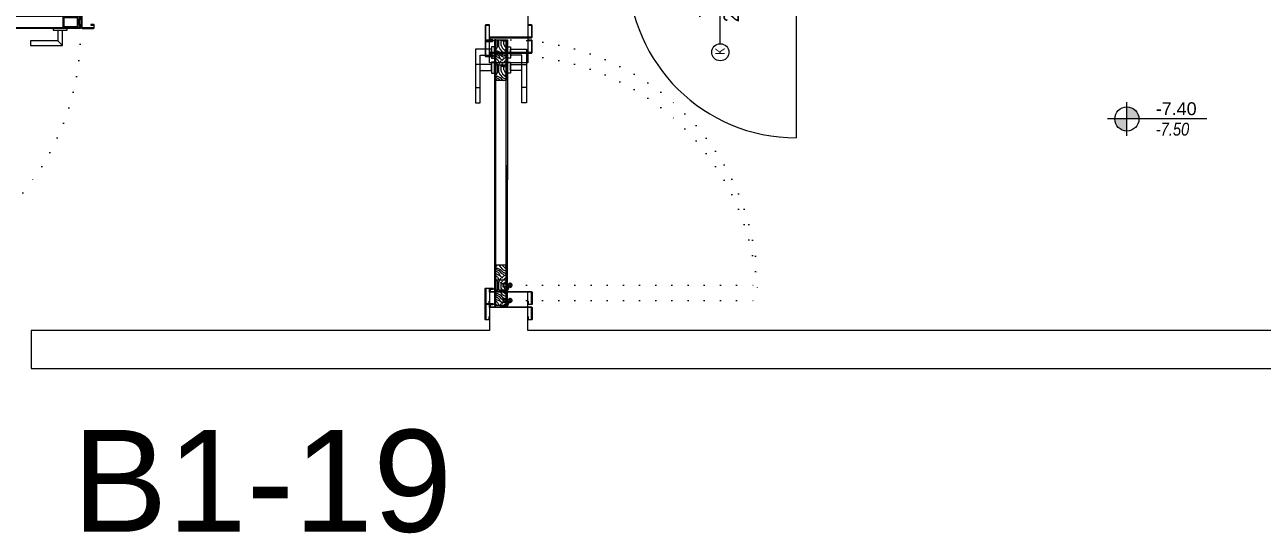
# Model space of a CAD drawing. Header units: metres. Extents: x -19121 to 152404, y -12107 to 46241.
# Drawn here: x 67417.5 to 67903.3, y 1600 to 1799.9 of the extents above; entities that cross this region are included whole.
import ezdxf
from ezdxf.enums import TextEntityAlignment as Align

# ---------------------------------------------------------------- set-up
doc = ezdxf.new("R2010")
doc.units = ezdxf.units.M
doc.header["$LTSCALE"] = 50
doc.header["$MEASUREMENT"] = 0
doc.linetypes.add('DOT2', pattern=[0.125, 0, -0.125])
doc.linetypes.add('HIDDEN', pattern=[0.375, 0.25, -0.125])
doc.layers.get('0').update_dxf_attribs({"color": 9, "lineweight": 9})
for name, color, linetype, lineweight in [('00', 9, 'Continuous', 9), ('06B', 9, 'Continuous', 9), ('06C @ 1', 9, 'Continuous', 9), ('06D', 9, 'Continuous', 9), ('09', 9, 'Continuous', 9), ('10', 9, 'Continuous', 9), ('12', 9, 'Continuous', 9), ('20', 9, 'DOT2', 9), ('21', 9, 'Continuous', 9), ('21_mahal200', 9, 'Continuous', 9), ('Kapı', 9, 'Continuous', 9), ('KARA SIVA', 9, 'Continuous', 9)]:
    doc.layers.add(name, color=color, linetype=linetype, lineweight=lineweight)
doc.styles.add('Arial', font='arial.ttf', dxfattribs={"height": 2.5})
doc.styles.add('MuuM_TEXT-ITALIC', font='ARIALNI.TTF')
doc.styles.add('MuuM_TEXT-STANDART', font='ARIALN.TTF')

# ---------------------------------------------------------------- blocks, each defined once
blk = doc.blocks.new('p-kapı kolu')
for points in [[(2.2, 0), (2.2, -1.25), (-2.2, -1.25), (-2.2, 0), (2.2, 0)], [(1.225, -1.25), (1.225, -7.5), (-13.775, -7.5), (-13.775, -5.625), (-1.025, -5.625), (-1.025, -5.625), (-1.025, -1.25), (1.225, -1.25)]]:
    blk.add_lwpolyline(points)
blk = doc.blocks.new('K-AH-01')
at = {"layer": '09'}
h = blk.add_hatch(dxfattribs=at)
h.set_pattern_fill('LOGEND', color=256, scale=10, style=0)
h.set_pattern_definition([(7e-15, (-3944.073, -2726.897), (10, 10), [3, -7]), (7e-15, (-3944.073, -2726.397), (10, 10), [3, -7]), (7e-15, (-3943.573, -2725.397), (10, 10), [2, -8]), (7e-15, (-3943.073, -2724.397), (10, 10), [1.5, -8.5]), (7e-15, (-3943.073, -2723.397), (10, 10), [1, -9]), (7e-15, (-3945.573, -2722.397), (10, 10), [0.5, -2.5, 0.5, -6.5]), (7e-15, (-3944.073, -2721.897), (10, 10), [0.5, -4, 1.5, -4]), (7e-15, (-3942.073, -2721.397), (10, 10), [0.5, -0.5, 0.5, -8.5]), (7e-15, (-3942.573, -2720.897), (10, 10), [0.5, -9.5]), (7e-15, (-3943.073, -2719.897), (10, 10), [1.5, -8.5]), (7e-15, (-3943.073, -2718.897), (10, 10), [2, -8]), (7e-15, (-3943.573, -2717.897), (10, 10), [2.5, -3, 0.5, -4]), (90, (-3947.573, -2723.897), (-10, 10), [0.5, -1, 2.5, -6]), (90, (-3947.073, -2722.897), (-10, 10), [0.5, -0.5, 1.5, -7.5]), (90, (-3946.573, -2718.897), (-10, 10), [1, -9]), (90, (-3946.073, -2722.897), (-10, 10), [2, -3, 0.5, -4.5]), (90, (-3945.573, -2717.397), (-10, 10), [0.5, -9.5]), (90, (-3945.073, -2722.397), (-10, 10), [1.5, -8.5]), (90, (-3944.073, -2721.897), (-10, 10), [1, -9]), (90, (-3943.073, -2721.897), (-10, 10), [0.5, -1.5, 1.5, -6.5]), (90, (-3942.573, -2721.397), (-10, 10), [0.5, -9.5]), (90, (-3942.073, -2723.397), (-10, 10), [1.4, -8.6]), (90, (-3941.573, -2725.397), (-10, 10), [1, -9]), (90, (-3940.573, -2721.397), (-10, 10), [0.5, -9.5]), (90, (-3939.573, -2721.897), (-10, 10), [1.5, -8.5]), (90, (-3938.573, -2721.897), (-10, 10), [1.5, -8.5]), (45, (-3940.073, -2725.8966), (1e-15, 10), [0.7071, -0.7071, 0.7071, -12.020836]), (45, (-3942.073, -2723.3966), (1e-15, 10), [1.4142, -12.727936]), (45, (-3946.073, -2718.3966), (1e-15, 10), [1.4142, -12.727936]), (45, (-3944.073, -2720.8966), (1e-15, 10), [1.4142, -12.727936]), (45, (-3943.573, -2722.8966), (1e-15, 10), [1.4142, -12.727936]), (45, (-3940.573, -2724.8966), (1e-15, 10), [1.4142, -12.727936]), (45, (-3941.573, -2724.3966), (1e-15, 10), [2.12132, -12.020816]), (45, (-3944.573, -2719.8966), (1e-15, 10), [0.7071, -13.435036]), (45, (-3945.073, -2718.8966), (1e-15, 10), [0.7071, -13.435036]), (45, (-3941.073, -2718.8966), (1e-15, 10), [0.7071, -13.435036]), (45, (-3945.073, -2723.8966), (1e-15, 10), [0.7071, -13.435036]), (45, (-3939.573, -2720.3966), (1e-15, 10), [0.7071, -13.435036]), (45, (-3943.073, -2721.3966), (1e-15, 10), [0.7071, -13.435036]), (45, (-3942.073, -2720.3966), (1e-15, 10), [0.7071, -13.435036]), (135, (-3942.573, -2722.3966), (-10, 1e-15), [0.7071, -0.7071, 2.12132, -10.606616]), (135, (-3941.073, -2722.3966), (-10, 1e-15), [0.7071, -13.435036]), (135, (-3941.073, -2725.8966), (-10, 1e-15), [0.7071, -13.435036]), (135, (-3943.073, -2723.3966), (-10, 1e-15), [0.7071, -13.435036]), (135, (-3941.573, -2721.3966), (-10, 1e-15), [0.7071, -13.435036]), (135, (-3944.073, -2723.8966), (-10, 1e-15), [0.7071, -13.435036]), (135, (-3940.073, -2723.8966), (-10, 1e-15), [0.7071, -13.435036]), (135, (-3947.073, -2726.8966), (-10, 1e-15), [0.7071, -13.435036]), (135, (-3946.573, -2726.3966), (-10, 1e-15), [1.4142, -12.727936]), (135, (-3946.073, -2725.8966), (-10, 1e-15), [1.4142, -12.727936]), (135, (-3945.073, -2725.8966), (-10, 1e-15), [1.4142, -12.727936]), (135, (-3944.573, -2724.8966), (-10, 1e-15), [1.4142, -12.727936]), (135, (-3940.573, -2720.8966), (-10, 1e-15), [1.4142, -12.727936]), (135, (-3938.573, -2725.8966), (-10, 1e-15), [1.4142, -12.727936]), (135, (-3938.073, -2717.8966), (-10, 1e-15), [1.4142, -12.727936]), (135, (-3938.073, -2718.8966), (-10, 1e-15), [1.4142, -12.727936]), (135, (-3939.073, -2719.3966), (-10, 1e-15), [1.4142, -12.727936]), (135, (-3946.073, -2719.3966), (-10, 1e-15), [2.12132, -12.020816]), (135, (-3939.573, -2720.3966), (-10, 1e-15), [2.12132, -12.020816]), (26.56505, (-3945.0727, -2717.3966), (10, 4e-09), [1.118, -21.24268]), (26.56505, (-3945.0727, -2722.3966), (10, 4e-09), [1.118, -21.24268]), (26.56505, (-3944.0727, -2719.3966), (10, 4e-09), [1.118, -21.24268]), (26.56505, (-3941.0727, -2726.3966), (10, 4e-09), [1.118, -21.24268]), (26.56505, (-3941.5727, -2725.3966), (10, 4e-09), [1.118, -21.24268]), (26.56505, (-3944.5727, -2723.3966), (10, 4e-09), [1.118, -21.24268]), (26.56505, (-3944.5727, -2718.3966), (10, 4e-09), [1.118, -21.24268]), (26.56505, (-3941.5727, -2721.3966), (10, 4e-09), [2.236, -20.12468]), (63.43495, (-3941.5727, -2719.8966), (5e-10, 10), [1.118, -21.24268]), (63.43495, (-3940.0727, -2722.8966), (5e-10, 10), [1.118, -21.24268]), (63.43495, (-3945.0727, -2720.8966), (5e-10, 10), [1.118, -21.24268]), (63.43495, (-3947.0727, -2720.3966), (5e-10, 10), [1.118, -21.24268]), (63.43495, (-3941.0727, -2722.3966), (5e-10, 10), [1.118, -21.24268]), (63.43495, (-3942.0727, -2722.3966), (5e-10, 10), [1.118, -21.24268]), (63.43495, (-3946.0727, -2720.8966), (5e-10, 10), [2.236, -20.12468]), (63.43495, (-3938.5727, -2724.3966), (5e-10, 10), [2.236, -20.12468]), (63.43495, (-3939.5727, -2723.8966), (5e-10, 10), [2.236, -20.12468]), (116.56505, (-3947.5727, -2725.3966), (-4e-09, 10), [1.118, -21.24268]), (116.56505, (-3947.5727, -2719.8966), (-4e-09, 10), [1.118, -21.24268]), (116.56505, (-3945.5727, -2726.8966), (-4e-09, 10), [1.118, -21.24268]), (116.56505, (-3946.5727, -2717.8966), (-4e-09, 10), [1.118, -21.24268]), (116.56505, (-3945.5727, -2723.8966), (-4e-09, 10), [1.118, -21.24268]), (116.56505, (-3943.5727, -2722.8966), (-4e-09, 10), [1.118, -21.24268]), (116.56505, (-3942.5727, -2720.8966), (-4e-09, 10), [1.118, -21.24268]), (116.56505, (-3947.0727, -2724.8966), (3.2e-06, 10.0000016), [1.118, -21.24268]), (116.56505, (-3944.5727, -2723.3966), (-4e-09, 10), [1.118, -21.24268]), (116.56505, (-3941.5727, -2724.3966), (-4e-09, 10), [1.118, -21.24268]), (116.56505, (-3940.5727, -2723.3966), (-4e-09, 10), [1.118, -21.24268]), (116.56505, (-3938.5727, -2720.3966), (-4e-09, 10), [1.118, -21.24268]), (116.56505, (-3946.0727, -2717.3966), (-4e-09, 10), [1.118, -21.24268]), (116.56505, (-3947.5727, -2717.8966), (-4e-09, 10), [2.236, -20.12468]), (116.56505, (-3946.0727, -2724.8966), (-4e-09, 10), [2.236, -20.12468]), (153.43495, (-3947.5727, -2726.3966), (-10, 5e-10), [1.118, -21.24268]), (153.43495, (-3939.0727, -2726.8966), (-10, 5e-10), [1.118, -21.24268]), (153.43495, (-3939.5727, -2721.8966), (-10, 5e-10), [1.118, -21.24268]), (153.43495, (-3943.5727, -2725.3966), (-10, 5e-10), [1.118, -21.24268]), (153.43495, (-3944.0727, -2726.3966), (-10, 5e-10), [1.118, -21.24268]), (153.43495, (-3943.0727, -2724.3966), (-10, 5e-10), [1.118, -21.24268]), (153.43495, (-3940.0727, -2718.3966), (-10, 5e-10), [1.118, -21.24268]), (153.43495, (-3939.0727, -2717.8966), (-10, 5e-10), [2.236, -20.12468])])
h.paths.add_polyline_path([(10.77, 6.46), (10.77, 2.46), (0.77, 2.46), (0.77, 6.46)])
h = blk.add_hatch(dxfattribs=at)
h.set_pattern_fill('LOGEND', color=256, scale=10, style=0)
h.set_pattern_definition([(7e-15, (-3938.781, -2726.897), (10, 10), [3, -7]), (7e-15, (-3938.781, -2726.397), (10, 10), [3, -7]), (7e-15, (-3938.281, -2725.397), (10, 10), [2, -8]), (7e-15, (-3937.781, -2724.397), (10, 10), [1.5, -8.5]), (7e-15, (-3937.781, -2723.397), (10, 10), [1, -9]), (7e-15, (-3940.281, -2722.397), (10, 10), [0.5, -2.5, 0.5, -6.5]), (7e-15, (-3938.781, -2721.897), (10, 10), [0.5, -4, 1.5, -4]), (7e-15, (-3936.781, -2721.397), (10, 10), [0.5, -0.5, 0.5, -8.5]), (7e-15, (-3937.281, -2720.897), (10, 10), [0.5, -9.5]), (7e-15, (-3937.781, -2719.897), (10, 10), [1.5, -8.5]), (7e-15, (-3937.781, -2718.897), (10, 10), [2, -8]), (7e-15, (-3938.281, -2717.897), (10, 10), [2.5, -3, 0.5, -4]), (90, (-3942.281, -2723.897), (-10, 10), [0.5, -1, 2.5, -6]), (90, (-3941.781, -2722.897), (-10, 10), [0.5, -0.5, 1.5, -7.5]), (90, (-3941.281, -2718.897), (-10, 10), [1, -9]), (90, (-3940.781, -2722.897), (-10, 10), [2, -3, 0.5, -4.5]), (90, (-3940.281, -2717.397), (-10, 10), [0.5, -9.5]), (90, (-3939.781, -2722.397), (-10, 10), [1.5, -8.5]), (90, (-3938.781, -2721.897), (-10, 10), [1, -9]), (90, (-3937.781, -2721.897), (-10, 10), [0.5, -1.5, 1.5, -6.5]), (90, (-3937.281, -2721.397), (-10, 10), [0.5, -9.5]), (90, (-3936.781, -2723.397), (-10, 10), [1.4, -8.6]), (90, (-3936.281, -2725.397), (-10, 10), [1, -9]), (90, (-3935.281, -2721.397), (-10, 10), [0.5, -9.5]), (90, (-3934.281, -2721.897), (-10, 10), [1.5, -8.5]), (90, (-3933.281, -2721.897), (-10, 10), [1.5, -8.5]), (45, (-3934.781, -2725.8966), (1e-15, 10), [0.7071, -0.7071, 0.7071, -12.020836]), (45, (-3936.781, -2723.3966), (1e-15, 10), [1.4142, -12.727936]), (45, (-3940.781, -2718.3966), (1e-15, 10), [1.4142, -12.727936]), (45, (-3938.781, -2720.8966), (1e-15, 10), [1.4142, -12.727936]), (45, (-3938.281, -2722.8966), (1e-15, 10), [1.4142, -12.727936]), (45, (-3935.281, -2724.8966), (1e-15, 10), [1.4142, -12.727936]), (45, (-3936.281, -2724.3966), (1e-15, 10), [2.12132, -12.020816]), (45, (-3939.281, -2719.8966), (1e-15, 10), [0.7071, -13.435036]), (45, (-3939.781, -2718.8966), (1e-15, 10), [0.7071, -13.435036]), (45, (-3935.781, -2718.8966), (1e-15, 10), [0.7071, -13.435036]), (45, (-3939.781, -2723.8966), (1e-15, 10), [0.7071, -13.435036]), (45, (-3934.281, -2720.3966), (1e-15, 10), [0.7071, -13.435036]), (45, (-3937.781, -2721.3966), (1e-15, 10), [0.7071, -13.435036]), (45, (-3936.781, -2720.3966), (1e-15, 10), [0.7071, -13.435036]), (135, (-3937.281, -2722.3966), (-10, 1e-15), [0.7071, -0.7071, 2.12132, -10.606616]), (135, (-3935.781, -2722.3966), (-10, 1e-15), [0.7071, -13.435036]), (135, (-3935.781, -2725.8966), (-10, 1e-15), [0.7071, -13.435036]), (135, (-3937.781, -2723.3966), (-10, 1e-15), [0.7071, -13.435036]), (135, (-3936.281, -2721.3966), (-10, 1e-15), [0.7071, -13.435036]), (135, (-3938.781, -2723.8966), (-10, 1e-15), [0.7071, -13.435036]), (135, (-3934.781, -2723.8966), (-10, 1e-15), [0.7071, -13.435036]), (135, (-3941.781, -2726.8966), (-10, 1e-15), [0.7071, -13.435036]), (135, (-3941.281, -2726.3966), (-10, 1e-15), [1.4142, -12.727936]), (135, (-3940.781, -2725.8966), (-10, 1e-15), [1.4142, -12.727936]), (135, (-3939.781, -2725.8966), (-10, 1e-15), [1.4142, -12.727936]), (135, (-3939.281, -2724.8966), (-10, 1e-15), [1.4142, -12.727936]), (135, (-3935.281, -2720.8966), (-10, 1e-15), [1.4142, -12.727936]), (135, (-3933.281, -2725.8966), (-10, 1e-15), [1.4142, -12.727936]), (135, (-3932.781, -2717.8966), (-10, 1e-15), [1.4142, -12.727936]), (135, (-3932.781, -2718.8966), (-10, 1e-15), [1.4142, -12.727936]), (135, (-3933.781, -2719.3966), (-10, 1e-15), [1.4142, -12.727936]), (135, (-3940.781, -2719.3966), (-10, 1e-15), [2.12132, -12.020816]), (135, (-3934.281, -2720.3966), (-10, 1e-15), [2.12132, -12.020816]), (26.56505, (-3939.7813, -2717.3966), (10, 4e-09), [1.118, -21.24268]), (26.56505, (-3939.7813, -2722.3966), (10, 4e-09), [1.118, -21.24268]), (26.56505, (-3938.7813, -2719.3966), (10, 4e-09), [1.118, -21.24268]), (26.56505, (-3935.7813, -2726.3966), (10, 4e-09), [1.118, -21.24268]), (26.56505, (-3936.2813, -2725.3966), (10, 4e-09), [1.118, -21.24268]), (26.56505, (-3939.2813, -2723.3966), (10, 4e-09), [1.118, -21.24268]), (26.56505, (-3939.2813, -2718.3966), (10, 4e-09), [1.118, -21.24268]), (26.56505, (-3936.2813, -2721.3966), (10, 4e-09), [2.236, -20.12468]), (63.43495, (-3936.2813, -2719.8966), (5e-10, 10), [1.118, -21.24268]), (63.43495, (-3934.7813, -2722.8966), (5e-10, 10), [1.118, -21.24268]), (63.43495, (-3939.7813, -2720.8966), (5e-10, 10), [1.118, -21.24268]), (63.43495, (-3941.7813, -2720.3966), (5e-10, 10), [1.118, -21.24268]), (63.43495, (-3935.7813, -2722.3966), (5e-10, 10), [1.118, -21.24268]), (63.43495, (-3936.7813, -2722.3966), (5e-10, 10), [1.118, -21.24268]), (63.43495, (-3940.7813, -2720.8966), (5e-10, 10), [2.236, -20.12468]), (63.43495, (-3933.2813, -2724.3966), (5e-10, 10), [2.236, -20.12468]), (63.43495, (-3934.2813, -2723.8966), (5e-10, 10), [2.236, -20.12468]), (116.56505, (-3942.2813, -2725.3966), (-4e-09, 10), [1.118, -21.24268]), (116.56505, (-3942.2813, -2719.8966), (-4e-09, 10), [1.118, -21.24268]), (116.56505, (-3940.2813, -2726.8966), (-4e-09, 10), [1.118, -21.24268]), (116.56505, (-3941.2813, -2717.8966), (-4e-09, 10), [1.118, -21.24268]), (116.56505, (-3940.2813, -2723.8966), (-4e-09, 10), [1.118, -21.24268]), (116.56505, (-3938.2813, -2722.8966), (-4e-09, 10), [1.118, -21.24268]), (116.56505, (-3937.2813, -2720.8966), (-4e-09, 10), [1.118, -21.24268]), (116.56505, (-3941.7813, -2724.8966), (3.2e-06, 10.0000016), [1.118, -21.24268]), (116.56505, (-3939.2813, -2723.3966), (-4e-09, 10), [1.118, -21.24268]), (116.56505, (-3936.2813, -2724.3966), (-4e-09, 10), [1.118, -21.24268]), (116.56505, (-3935.2813, -2723.3966), (-4e-09, 10), [1.118, -21.24268]), (116.56505, (-3933.2813, -2720.3966), (-4e-09, 10), [1.118, -21.24268]), (116.56505, (-3940.7813, -2717.3966), (-4e-09, 10), [1.118, -21.24268]), (116.56505, (-3942.2813, -2717.8966), (-4e-09, 10), [2.236, -20.12468]), (116.56505, (-3940.7813, -2724.8966), (-4e-09, 10), [2.236, -20.12468]), (153.43495, (-3942.2813, -2726.3966), (-10, 5e-10), [1.118, -21.24268]), (153.43495, (-3933.7813, -2726.8966), (-10, 5e-10), [1.118, -21.24268]), (153.43495, (-3934.2813, -2721.8966), (-10, 5e-10), [1.118, -21.24268]), (153.43495, (-3938.2813, -2725.3966), (-10, 5e-10), [1.118, -21.24268]), (153.43495, (-3938.7813, -2726.3966), (-10, 5e-10), [1.118, -21.24268]), (153.43495, (-3937.7813, -2724.3966), (-10, 5e-10), [1.118, -21.24268]), (153.43495, (-3934.7813, -2718.3966), (-10, 5e-10), [1.118, -21.24268]), (153.43495, (-3933.7813, -2717.8966), (-10, 5e-10), [2.236, -20.12468])])
h.paths.add_polyline_path([(89.06, 2.47), (89.06, 6.46), (99.06, 6.47), (99.06, 2.47)])
at = {"layer": '10'}
for points in [[(-0.44, -1.7), (1.3, -1.7, 0.414214), (1.6, -1.4), (1.6, 1.1, 0.414214), (1.3, 1.4, 0.414214), (1, 1.1), (1, 0.2), (0.2, 0.2), (0.2, 16.4, 0.414214), (-0.1, 16.7), (-4.6, 16.7, 0.414214), (-4.9, 16.4), (-4.9, 15.3, 0.414214), (-4.6, 15), (-3.5, 15), (-3.5, 15.2), (-4.6, 15.2, -0.414214), (-4.7, 15.3), (-4.7, 16.4, -0.414214), (-4.6, 16.5), (-0.2, 16.5), (-0.1, 16.5, -0.414214), (0, 16.4), (0, 0), (1.2, 0), (1.2, 1.1, -0.414214), (1.3, 1.2, -0.414214), (1.4, 1.1), (1.4, -1.4, -0.414214), (1.3, -1.5), (-0.44, -1.5), (-4.6, -1.5, -0.414214), (-4.7, -1.4), (-4.7, -0.3, -0.414214), (-4.6, -0.2), (-3.5, -0.2), (-3.5, 0), (-4.6, 0, 0.414214), (-4.9, -0.3), (-4.9, -1.4, 0.414214), (-4.6, -1.7)], [(100.44, -1.7), (98.7, -1.7, -0.414214), (98.4, -1.4), (98.4, 1.1, -0.414214), (98.7, 1.4, -0.414214), (99, 1.1), (99, 0.2), (99.8, 0.2), (99.8, 16.4, -0.414214), (100.1, 16.7), (104.6, 16.7, -0.414214), (104.9, 16.4), (104.9, 15.3, -0.414214), (104.6, 15), (103.5, 15), (103.5, 15.2), (104.6, 15.2, 0.414214), (104.7, 15.3), (104.7, 16.4, 0.414214), (104.6, 16.5), (100.2, 16.5), (100.1, 16.5, 0.414214), (100, 16.4), (100, 0), (98.8, 0), (98.8, 1.1, 0.414214), (98.7, 1.2, 0.414214), (98.6, 1.1), (98.6, -1.4, 0.414214), (98.7, -1.5), (100.44, -1.5), (104.6, -1.5, 0.414214), (104.7, -1.4), (104.7, -0.3, 0.414214), (104.6, -0.2), (103.5, -0.2), (103.5, 0), (104.6, 0, -0.414214), (104.9, -0.3), (104.9, -1.4, -0.414214), (104.6, -1.7)], [(2.15, 7.6), (0.77, 6.96), (0.77, 4.09), (0.57, 4.09), (0.57, 7.09), (2.04, 7.77, -14.796002)]]:
    blk.add_lwpolyline(points, format="xyb", close=True, dxfattribs=at)
blk.add_circle((2.72, 8.09), 0.55, dxfattribs=at)
at = {"layer": '12'}
for points in [[(0.77, 6.46), (99.06, 6.47), (99.06, 6.97), (0.77, 6.96)], [(0.77, 2.46), (10.77, 2.46), (10.77, 6.46), (0.77, 6.46)], [(89.06, 2.46), (99.06, 2.46), (99.06, 6.47), (89.06, 6.47)], [(0.77, 2.46), (99.06, 2.46), (99.06, 1.96), (0.77, 1.96)]]:
    blk.add_lwpolyline(points, close=True, dxfattribs=at)
at = {"layer": '20'}
blk.add_lwpolyline([(2.72, 8.09), (2.72, 105.23)], dxfattribs=at)
at = {"layer": '20', "linetype": 'HIDDEN'}
for points in [[(1.97, 6.89), (1.97, 5.39), (3.47, 5.39), (3.47, 6.89)], [(2.17, 7.58), (2.17, 5.59), (3.27, 5.59), (3.27, 7.58)]]:
    blk.add_lwpolyline(points, dxfattribs=at)
at = {"layer": '20'}
blk.add_arc((0.77, 6.96), 98.29, 357.0842, 88.8632, dxfattribs=at)
at = {"layer": '06C @ 1', "xscale": -1, "rotation": 180}
blk.add_blockref('p-kapı kolu', (94.06, 6.97), dxfattribs=at)
at = {"layer": '06C @ 1'}
blk.add_blockref('p-kapı kolu', (94.06, 1.96), dxfattribs=at)
blk = doc.blocks.new('gr-p-barel kilitli kapı kolu')
at = {"flags": 128}
for points in [[(-0.9, 0.8), (-0.9, 4.9), (-11.7, 4.9), (-11.7, 6.7), (0.9, 6.7), (0.9, 0.8)], [(-0.8, 5), (0.8, 6.6)]]:
    blk.add_lwpolyline(points, dxfattribs=at)
blk.add_lwpolyline([(-2.75, 0), (-2.75, 0.7), (2.75, 0.7), (2.75, 0)])
blk.add_lwpolyline([(-1.3, 0.7), (1.3, 0.7), (1.3, 0.8), (-1.3, 0.8)], close=True)
blk = doc.blocks.new('prf-scr2')
at = {"linetype": 'DOT2', "ltscale": 10}
blk.add_line((0, 0.19), (0, -1.06), dxfattribs=at)
for p, q in [((0.09, -0.24), (-0.09, -0.2)), ((-0.09, -0.24), (0.09, -0.28)), ((0.09, -0.32), (-0.09, -0.28)), ((-0.09, -0.32), (0.09, -0.36)), ((0.09, -0.4), (-0.09, -0.36)), ((-0.09, -0.4), (0.09, -0.44)), ((0.09, -0.48), (-0.09, -0.44)), ((-0.09, -0.48), (0.09, -0.52)), ((0.09, -0.56), (-0.09, -0.52)), ((-0.09, -0.56), (0.09, -0.6)), ((0.09, -0.64), (-0.09, -0.6)), ((-0.09, -0.64), (0.09, -0.68)), ((0.09, -0.72), (-0.09, -0.68)), ((-0.09, -0.72), (0.09, -0.76)), ((0.06, -0.84), (-0.08, -0.76)), ((-0.07, -0.8), (0.06, -0.84)), ((0.09, -0.17), (0, -0.15)), ((0, -0.18), (0.09, -0.2))]:
    blk.add_line(p, q)
blk.add_lwpolyline([(0.23, 0), (-0.23, 0), (-0.23, -0.01), (-0.12, -0.14), (0.12, -0.14), (0.23, -0.01), (0.23, 0)], close=True)
for points in [[(0.23, -0.01), (-0.23, -0.01)], [(-0.09, -0.14), (-0.09, -0.2), (-0.12, -0.22), (-0.12, -0.23), (-0.09, -0.24), (-0.09, -0.28), (-0.12, -0.3), (-0.12, -0.31), (-0.09, -0.32), (-0.09, -0.36), (-0.12, -0.38), (-0.12, -0.39), (-0.09, -0.4), (-0.09, -0.44), (-0.12, -0.46), (-0.12, -0.46), (-0.09, -0.48), (-0.09, -0.52), (-0.12, -0.54), (-0.12, -0.54), (-0.09, -0.56), (-0.09, -0.6), (-0.12, -0.62), (-0.12, -0.62), (-0.09, -0.64), (-0.09, -0.68), (-0.12, -0.69), (-0.12, -0.7), (-0.09, -0.72), (-0.09, -0.73), (-0.08, -0.76), (-0.1, -0.77), (-0.1, -0.78), (-0.07, -0.8), (-0.01, -0.94), (0, -0.95), (0.01, -0.94), (0.08, -0.76), (0.09, -0.76), (0.12, -0.74), (0.12, -0.73), (0.09, -0.72), (0.09, -0.68), (0.12, -0.66), (0.12, -0.66), (0.09, -0.64), (0.09, -0.6), (0.12, -0.58), (0.12, -0.58), (0.09, -0.56), (0.09, -0.52), (0.12, -0.5), (0.12, -0.5), (0.09, -0.48), (0.09, -0.44), (0.12, -0.43), (0.12, -0.42), (0.09, -0.4), (0.09, -0.36), (0.12, -0.35), (0.12, -0.34), (0.09, -0.32), (0.09, -0.28), (0.12, -0.27), (0.12, -0.26), (0.09, -0.24), (0.09, -0.2), (0.12, -0.19), (0.12, -0.18), (0.09, -0.17), (0.09, -0.14)]]:
    blk.add_lwpolyline(points)
blk = doc.blocks.new('K-SAC-01')
at = {"layer": '10'}
for points in [[(-4.6, 16.2, -0.414214), (-4.5, 16.3), (-0.1, 16.3, -0.414214), (0, 16.2), (0, 5.9), (0.2, 5.9), (0.2, 16.2, 0.414214), (-0.1, 16.5), (-4.5, 16.5, 0.414214), (-4.8, 16.2), (-4.8, 15.3, 0.414214), (-4.5, 15), (-3.4, 15), (-3.4, 15.2), (-4.5, 15.2, -0.414214), (-4.6, 15.3)], [(104.6, 16.2, 0.414214), (104.5, 16.3), (100.1, 16.3, 0.414214), (100, 16.2), (100, 5.9), (99.8, 5.9), (99.8, 16.2, -0.414214), (100.1, 16.5), (104.5, 16.5, -0.414214), (104.8, 16.2), (104.8, 15.3, -0.414214), (104.5, 15), (103.4, 15), (103.4, 15.2), (104.5, 15.2, 0.414214), (104.6, 15.3)], [(0.2, 10.3, -0.414214), (0.5, 10.6), (1.5, 10.6, -0.414214), (1.8, 10.3), (1.8, 3.9, -0.414214), (1.5, 3.6, -0.414214), (1.2, 3.9), (1.2, 4.8), (0.2, 4.8), (0.2, -1.2, -0.414214), (-0.1, -1.5), (-4.5, -1.5, -0.414214), (-4.8, -1.2), (-4.8, -0.3, -0.414214), (-4.5, 0), (-3.4, 0), (-3.4, -0.2), (-4.5, -0.2, 0.414214), (-4.6, -0.3), (-4.6, -1.2, 0.414214), (-4.5, -1.3), (-0.1, -1.3, 0.414214), (0, -1.2), (0, 5), (1.4, 5), (1.4, 3.9, 0.414214), (1.5, 3.8, 0.414214), (1.6, 3.9), (1.6, 10.3, 0.414214), (1.5, 10.4), (0.5, 10.4, 0.414214), (0.4, 10.3), (0.4, 9.4), (0.2, 9.4)], [(99.8, 10.3, 0.414214), (99.5, 10.6), (98.5, 10.6, 0.414214), (98.2, 10.3), (98.2, 3.9, 0.414214), (98.5, 3.6, 0.414214), (98.8, 3.9), (98.8, 4.8), (99.8, 4.8), (99.8, -1.2, 0.414214), (100.1, -1.5), (104.5, -1.5, 0.414214), (104.8, -1.2), (104.8, -0.3, 0.414214), (104.5, 0), (103.4, 0), (103.4, -0.2), (104.5, -0.2, -0.414214), (104.6, -0.3), (104.6, -1.2, -0.414214), (104.5, -1.3), (100.1, -1.3, -0.414214), (100, -1.2), (100, 5), (98.6, 5), (98.6, 3.9, -0.414214), (98.5, 3.8, -0.414214), (98.4, 3.9), (98.4, 10.3, -0.414214), (98.5, 10.4), (99.5, 10.4, -0.414214), (99.6, 10.3), (99.6, 9.4), (99.8, 9.4)], [(-0.38, -2.01), (1, -1.37), (1, 1.5), (1.2, 1.5), (1.2, -1.5), (-0.27, -2.18, -14.796002)]]:
    blk.add_lwpolyline(points, format="xyb", close=True, dxfattribs=at)
for points in [[(98.8, 0.15), (98.8, 2.15), (99.1, 2.15), (99.1, 3.19), (1.5, 3.19), (1.5, 2.15), (1.8, 2.15), (1.8, 0.15), (1.5, 0.15), (1.5, 1.85), (1.2, 1.85), (1.2, 3.49), (99.4, 3.49), (99.4, 1.85), (99.1, 1.85), (99.1, 0.15)], [(98.8, 2.15), (98.8, 0.15), (99.4, 0.15), (99.4, -1.5), (1.2, -1.5), (1.2, 0.15), (1.8, 0.15), (1.8, 2.15), (2.1, 2.15), (2.1, -0.15), (1.5, -0.15), (1.5, -1.2), (99.1, -1.2), (99.1, -0.15), (98.5, -0.15), (98.5, 2.15), (98.8, 2.15)]]:
    blk.add_lwpolyline(points, dxfattribs=at)
for points in [[(2.1, 3), (8.1, 3), (8.1, -1), (2.1, -1)], [(2.4, 2.7), (7.8, 2.7), (7.8, -0.7), (2.4, -0.7)], [(98.5, 3), (92.5, 3), (92.5, -1), (98.5, -1)], [(98.2, 2.7), (92.8, 2.7), (92.8, -0.7), (98.2, -0.7)]]:
    blk.add_lwpolyline(points, close=True, dxfattribs=at)
blk.add_circle((-0.95, -2.5), 0.55, dxfattribs=at)
at = {"layer": '20', "linetype": 'HIDDEN'}
for points in [[(-0.2, -1.3), (-0.2, 0), (-1.7, 0), (-1.7, -1.3)], [(-0.4, -1.99), (-0.4, -0.2), (-1.5, -0.2), (-1.5, -1.99)]]:
    blk.add_lwpolyline(points, dxfattribs=at)
at = {"layer": '20'}
blk.add_lwpolyline([(-0.95, -2.5), (-0.95, -102.85)], dxfattribs=at)
blk.add_arc((-0.95, -2.5), 100.35, 270, 1.5131, dxfattribs=at)
at = {"layer": '06B'}
blk.add_blockref('gr-p-barel kilitli kapı kolu', (91.4, 3.51), dxfattribs=at)
at = {"layer": '06B', "xscale": -1, "rotation": 180}
blk.add_blockref('gr-p-barel kilitli kapı kolu', (91.4, -1.51), dxfattribs=at)
at = {"layer": '10', "xscale": -1, "rotation": 90}
blk.add_blockref('prf-scr2', (1.5, 1), dxfattribs=at)
at = {"layer": '10', "rotation": 270}
blk.add_blockref('prf-scr2', (99.1, 1.22), dxfattribs=at)
blk = doc.blocks.new('0_roomno2')
blk.add_lwpolyline([(19.375, -10.5), (0, -10.5), (0, 0), (19.375, 0)], close=True)
for points in [[(0, -3), (19.375, -3)], [(8.125, -3), (8.125, -10.5)], [(11.875, -3), (11.875, -10.5)], [(15.625, -3), (15.625, -10.5)], [(0, -6.75), (8.125, -6.75)]]:
    blk.add_lwpolyline(points)
at = {"style": 'MuuM_TEXT-STANDART', "width": 0.6}
blk.add_text('H:', height=1.5, dxfattribs=at).set_placement((0.35, -8.608), align=Align.MIDDLE_LEFT)
at = {"style": 'Arial'}
blk.add_attdef('ODANO', (0, 1.17), '', height=2, dxfattribs=at)
blk.add_attdef('MEKANADI', text='', height=2, dxfattribs=at).set_placement((0.35, -3), align=Align.BOTTOM_LEFT)
at = {"style": 'MuuM_TEXT-STANDART', "width": 0.6}
for tag, p in [('YER01', (10, -4.5)), ('TAVAN01', (13.75, -4.5)), ('DUVAR01', (17.5, -4.5)), ('YER02', (10, -6.75)), ('TAVAN02', (13.75, -6.75)), ('DUVAR02', (17.5, -6.75)), ('YER03', (10, -9)), ('TAVAN03', (13.75, -9)), ('DUVAR03', (17.5, -9))]:
    blk.add_attdef(tag, text='', height=1.5, dxfattribs=at).set_placement(p, align=Align.MIDDLE_CENTER)
for tag, p in [('M2', (0.35, -4.875)), ('TEMIZTAVANYUKSEKLIGI', (1.8, -8.608))]:
    blk.add_attdef(tag, text='', height=1.5, dxfattribs=at).set_placement(p, align=Align.MIDDLE_LEFT)
blk = doc.blocks.new('dsfsdfsdfsdfsdfsdf')
at = {"layer": 'Kapı'}
for p, q in [((23771.45, -2062.35), (23755.45, -2062.35)), ((23772.95, -2064.72, 0.66), (23771.45, -2064.42, 0.66)), ((23771.45, -2064.42, 0.66), (23771.45, -2065.62, 0.66)), ((23771.95, -2064.01, 0.66), (23837.87, -2064.01, 0.66)), ((23772.95, -2064.72, 0.66), (23772.95, -2129.92, 0.66)), ((23771.45, -2065.62, 0.66), (23768.45, -2065.62, 0.66)), ((23768.45, -2129.02, 0.66), (23768.45, -2066.82, 0.66)), ((23771.45, -2132.35), (23755.45, -2132.35)), ((23771.45, -2129.02, 0.66), (23768.45, -2129.02, 0.66)), ((23771.45, -2130.22, 0.66), (23771.45, -2129.02, 0.66)), ((23772.95, -2129.92, 0.66), (23771.45, -2130.22, 0.66))]:
    blk.add_line(p, q, dxfattribs=at)
at = {"layer": 'Kapı', "elevation": 0.66}
for points in [[(23753.95, -2057.62), (23755.45, -2057.32), (23755.45, -2063.32), (23753.95, -2063.02), (23753.95, -2057.62)], [(23772.95, -2057.62), (23771.45, -2057.32), (23771.45, -2063.32), (23772.95, -2063.02), (23772.95, -2057.62)], [(23753.95, -2137.02), (23755.45, -2137.32), (23755.45, -2131.32), (23753.95, -2131.62), (23753.95, -2137.02)], [(23772.95, -2137.02), (23771.45, -2137.32), (23771.45, -2131.32), (23772.95, -2131.62), (23772.95, -2137.02)]]:
    blk.add_lwpolyline(points, dxfattribs=at)
for points in [[(23771.45, -2062.32), (23755.45, -2062.32), (23755.45, -2066.82), (23768.45, -2066.82), (23768.45, -2065.42), (23771.45, -2065.42)], [(23771.45, -2132.32), (23755.45, -2132.32), (23755.45, -2127.82), (23768.45, -2127.82), (23768.45, -2129.22), (23771.45, -2129.22)]]:
    blk.add_lwpolyline(points, close=True, dxfattribs=at)
for points in [[(23767.95, -2124.22), (23764.05, -2124.22, -0.414214), (23763.45, -2123.62), (23763.45, -2115.47, -1), (23764.65, -2115.47), (23764.65, -2122.77, 0.414214), (23764.9, -2123.02), (23767.95, -2123.02)], [(23773.45, -2124.22), (23777.35, -2124.22, 0.414214), (23777.95, -2123.62), (23777.95, -2115.47, 1), (23776.75, -2115.47), (23776.75, -2122.77, -0.414214), (23776.5, -2123.02), (23773.45, -2123.02)], [(23768.45, -2121.62), (23768.2, -2121.62, 0.414214), (23767.95, -2121.87), (23767.95, -2125.37, 0.414214), (23768.2, -2125.62), (23768.45, -2125.62)], [(23772.95, -2125.62), (23773.2, -2125.62, 0.414214), (23773.45, -2125.37), (23773.45, -2121.87, 0.414214), (23773.2, -2121.62), (23772.95, -2121.62)]]:
    blk.add_lwpolyline(points, format="xyb", dxfattribs=at)
at = {"layer": 'Kapı'}
blk.add_circle((23771.95, -2064.01, 0.66), 0.5, dxfattribs=at)
blk.add_arc((23771.95, -2064.01, 0.66), 65.92, 270.8676, 0, dxfattribs=at)
blk = doc.blocks.new('fgvdfgdffffffffffffffffffffffffffffffff')
at = {"layer": 'Kapı'}
blk.add_lwpolyline([(23435.64, -2228), (23465.62, -2228)], dxfattribs=at)
blk.add_circle((23432.28, -2228), 3.36, dxfattribs=at)
at = {"layer": 'Kapı', "attachment_point": 1, "style": 'MuuM_TEXT-STANDART'}
for s, insert, char_height, width in [('70', (23445.81, -2219.68), 6.048, 88.7957), ('K', (23431.25, -2226.1), 3.63, 53.2774), ('220', (23444.12, -2229.28), 6.048, 88.7957)]:
    blk.add_mtext(s, dxfattribs=dict(at, insert=insert, char_height=char_height, width=width))
blk = doc.blocks.new('0_elevationtarget-p-bk')
h = blk.add_hatch(color=250)
h.paths.add_polyline_path([(1.88, 0, 0.414214), (0, 1.88), (0, 0)])
h.paths.add_polyline_path([(0, 0), (-1.88, 0, 0.414214), (0, -1.88)])
blk.add_line((0, -2.62), (0, 2.62))
blk.add_lwpolyline([(12.45, 0), (-3, 0)])
blk.add_circle((0, 0), 1.88)
at = {"style": 'Arial'}
blk.add_attdef('BITMISKOT', text='', height=2, dxfattribs=at).set_placement((4.5, 0), align=Align.BOTTOM_LEFT)
at = {"style": 'MuuM_TEXT-ITALIC'}
blk.add_attdef('FINISHINGFLOORLEVEL', text='', height=2, dxfattribs=at).set_placement((4.5, -0.59), align=Align.TOP_LEFT)
blk = doc.blocks.new('1.bod.mimari1.elk')
at = {"layer": '00'}
for points in [[(11615, -6595), (11615, -6845), (11600, -6845), (11600, -6830)], [(11600, -6950), (11420, -6950), (11420, -6965), (11940, -6965), (11940, -6950), (11940, -6950), (11940, -6950), (11940, -6950), (11940, -6950), (11940, -6950), (11940, -6950), (11940, -6950), (11940, -6950), (11940, -6950), (11940, -6950), (11940, -6950), (11940, -6950), (11940, -6950), (11940, -6950), (11615, -6950), (11615, -6935), (11600, -6935), (11600, -6950)]]:
    blk.add_lwpolyline(points, dxfattribs=at)
blk.add_blockref('K-SAC-01', (11340, -6830))
at = {"xscale": -1, "rotation": 270}
for p in [(11600, -6935), (11600, -6941)]:
    blk.add_blockref('K-AH-01', p, dxfattribs=at)
at = {"layer": '21', "xscale": 2.52, "yscale": 2.52, "zscale": 2.52}
blk.add_blockref('0_elevationtarget-p-bk', (11850.19, -6867.05), dxfattribs=at).add_auto_attribs({'BITMISKOT': '-7.40', 'FINISHINGFLOORLEVEL': '-7.50'})
at = {"layer": '21_mahal200'}
ref = blk.add_blockref('0_roomno2', (11436.24, -7037.69), dxfattribs=dict(at, xscale=20, yscale=20, zscale=20))
ref.add_attrib('ODANO', 'B1-19', (11436.24, -7029.04), dxfattribs={"layer": '0', "height": 40, "style": 'Arial'})
ref.add_attrib('MEKANADI', 'ÖN DÜZEN', dxfattribs={"layer": '0', "height": 40, "style": 'Arial'}).set_placement((11443.24, -7097.69), align=Align.BOTTOM_LEFT)
ref.add_attrib('M2', '##### m2', dxfattribs={"layer": '0', "height": 30, "style": 'MuuM_TEXT-STANDART', "width": 0.6}).set_placement((11443.24, -7135.19), align=Align.MIDDLE_LEFT)
ref.add_attrib('TEMIZTAVANYUKSEKLIGI', '6.55 M', dxfattribs={"layer": '0', "height": 30, "style": 'MuuM_TEXT-STANDART', "width": 0.6}).set_placement((11472.24, -7209.85), align=Align.MIDDLE_LEFT)
ref.add_attrib('YER01', 'Y01', dxfattribs={"layer": '0', "height": 30, "style": 'MuuM_TEXT-STANDART', "width": 0.6}).set_placement((11636.24, -7127.69), align=Align.MIDDLE_CENTER)
ref.add_attrib('TAVAN01', 'T09', dxfattribs={"layer": '0', "height": 30, "style": 'MuuM_TEXT-STANDART', "width": 0.6}).set_placement((11711.24, -7127.69), align=Align.MIDDLE_CENTER)
ref.add_attrib('DUVAR01', 'D01', dxfattribs={"layer": '0', "height": 30, "style": 'MuuM_TEXT-STANDART', "width": 0.6}).set_placement((11786.24, -7127.69), align=Align.MIDDLE_CENTER)
ref.add_attrib('YER02', 'Y16', dxfattribs={"layer": '0', "height": 30, "style": 'MuuM_TEXT-STANDART', "width": 0.6}).set_placement((11636.24, -7172.69), align=Align.MIDDLE_CENTER)
ref.add_attrib('DUVAR02', 'D07', dxfattribs={"layer": '0', "height": 30, "style": 'MuuM_TEXT-STANDART', "width": 0.6}).set_placement((11786.24, -7172.69), align=Align.MIDDLE_CENTER)
at = {"layer": 'KARA SIVA'}
for name, p, rotation in [('dsfsdfsdfsdfsdfsdf', (13784.32, 16963.45), 270), ('fgvdfgdffffffffffffffffffffffffffffffff', (9462.58, -30273.16), 90)]:
    blk.add_blockref(name, p, dxfattribs=dict(at, rotation=rotation))

msp = doc.modelspace()

# ---------------------------------------------------------------- block references
at = {"layer": '06D'}
msp.add_blockref('1.bod.mimari1.elk', (56000, 8630), dxfattribs=at)

doc.saveas('drawing.dxf')
